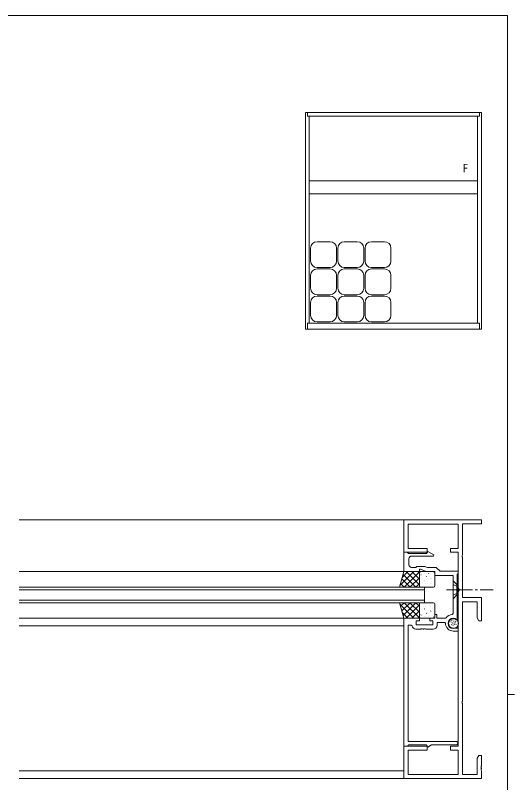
# Model space of a CAD drawing. Units: millimetres on the paper. Extents: x -397 to 397, y -282 to 282.
# Drawn here: x 186.1 to 378.9, y -17.3 to 279.3 of the extents above; entities that cross this region are included whole.
import ezdxf
from ezdxf.enums import TextEntityAlignment as Align

# ---------------------------------------------------------------- set-up
doc = ezdxf.new("R2010")
doc.units = ezdxf.units.MM
doc.linetypes.add('USER2', pattern=[13, 10, -1, 1, -1])
doc.linetypes.add('USER3', pattern=[4, 3, -1])
for name, color, linetype, lineweight in [('0-1_YKK_ZWAK', 7, 'Continuous', 18), ('0-3_YKK_11', 7, 'Continuous', 18), ('0-4_YKK_12', 2, 'Continuous', 18), ('0-5_YKK_A1', 4, 'Continuous', 18), ('0-6_YKK_13', 4, 'Continuous', 18)]:
    doc.layers.add(name, color=color, linetype=linetype, lineweight=lineweight)
doc.styles.add('ＭＳ ゴシック', font='')
doc.styles.get('ＭＳ ゴシック').set_extended_font_data('MS Gothic')

msp = doc.modelspace()

# ---------------------------------------------------------------- linework, layer by layer
at = {"layer": '0-1_YKK_ZWAK'}
for p, q in [((376.092, 279.3), (-393.908, 279.3)), ((376.092, 279.3), (376.092, -245.7)), ((376.092, 16.8), (378.892, 16.8))]:
    msp.add_line(p, q, dxfattribs=at)
at = {"layer": '0-3_YKK_11'}
for p, q in [((336.092, 84.3), (336.092, 71.8)), ((366.092, 84.3), (336.092, 84.3)), ((366.092, 82.8), (366.092, 84.3)), ((337.722, 82.67), (357.092, 82.67)), ((337.722, 73.3), (337.722, 82.67)), ((357.092, 82.67), (357.092, 73.3)), ((358.722, 82.8), (366.092, 82.8)), ((358.722, 70.758), (358.722, 82.8)), ((336.092, 71.8), (345.092, 71.8)), ((336.092, 71.8), (336.092, 64.3)), ((337.422, 71.8), (336.092, 71.8)), ((337.722, 71.5), (337.422, 71.8)), ((345.092, 73.3), (337.722, 73.3)), ((337.922, 71.3), (337.722, 71.5)), ((344.892, 71.3), (337.922, 71.3)), ((345.359, 72.11), (344.892, 71.3)), ((345.092, 71.8), (345.092, 73.3)), ((347.715, 70.75), (345.359, 72.11)), ((354.092, 73.3), (354.092, 71.8)), ((357.092, 73.3), (354.092, 73.3)), ((354.092, 71.8), (357.092, 71.8)), ((357.092, 71.8), (357.092, -3.2)), ((338.092, 66.93), (338.092, 69.3)), ((339.092, 70.3), (347.594, 70.3)), ((347.594, 70.3), (347.715, 70.75)), ((358.602, 70.575), (358.722, 70.758)), ((358.602, 70.025), (358.602, 70.575)), ((358.722, 69.842), (358.602, 70.025)), ((358.722, 54.3), (358.722, 69.842)), ((340.722, 65.93), (339.092, 65.93)), ((341.092, 66.3), (340.722, 65.93)), ((344.304, 66.3), (341.092, 66.3)), ((342.092, 65.3), (342.592, 65.3)), ((342.092, 64.3), (342.092, 65.3)), ((342.592, 65.3), (344.736, 64.3)), ((345.098, 65.93), (344.304, 66.3)), ((348.592, 65.93), (345.098, 65.93)), ((350.092, 64.43), (348.592, 65.93)), ((336.092, 64.3), (342.092, 64.3)), ((344.736, 64.3), (348.092, 64.3)), ((348.092, 64.3), (348.092, 62.8)), ((348.092, 62.8), (355.092, 62.8)), ((357.092, 64.43), (350.092, 64.43)), ((355.092, 62.8), (355.092, 57.758)), ((356.722, 63.176), (356.907, 63.453)), ((356.722, 45.8), (356.722, 63.176)), ((356.907, 63.453), (357.092, 63.73)), ((357.092, 63.73), (357.092, 64.43)), ((355.092, 57.758), (355.212, 57.575)), ((355.212, 57.025), (355.092, 56.842)), ((355.092, 56.842), (355.092, 48.079)), ((355.212, 57.575), (355.212, 57.025)), ((366.092, 54.3), (358.722, 54.3)), ((366.092, 45.3), (366.092, 54.3)), ((358.722, 52.67), (364.462, 52.67)), ((358.722, 14.258), (358.722, 52.67)), ((364.462, 52.67), (364.462, 46.391)), ((348.092, 47.8), (348.092, 46.3)), ((348.892, 47.8), (348.092, 47.8)), ((348.892, 46.3), (348.892, 47.8)), ((355.092, 48.079), (354.823, 47.781)), ((342.092, 46.3), (336.092, 46.3)), ((336.092, 46.3), (336.092, -3.2)), ((340.892, 45.3), (342.092, 45.3)), ((340.892, 43.7), (340.892, 45.3)), ((342.092, 45.3), (342.092, 46.3)), ((346.092, 46.3), (346.092, 45.3)), ((348.092, 46.3), (346.092, 46.3)), ((346.092, 45.3), (347.292, 45.3)), ((347.292, 45.3), (347.292, 43.7)), ((352.167, 46.3), (348.892, 46.3)), ((348.922, 44.67), (351.893, 44.67)), ((348.922, 43.57), (348.922, 44.67)), ((351.893, 44.67), (352.192, 44.364)), ((352.406, 46.419), (352.167, 46.3)), ((355.192, 46.1), (355.483, 46.1)), ((356.19, 45.807), (356.351, 45.646)), ((356.351, 45.646), (356.722, 45.8)), ((364.462, 46.391), (365.092, 45.3)), ((365.092, 45.3), (366.092, 45.3)), ((337.722, 43.6), (338.982, 43.6)), ((337.722, -1.3), (337.722, 43.6)), ((338.982, 43.6), (339.279, 43.345)), ((340.762, 42.07), (342.634, 42.07)), ((347.292, 43.7), (340.892, 43.7)), ((342.634, 42.07), (342.817, 42.19)), ((342.817, 42.19), (343.367, 42.19)), ((343.367, 42.19), (343.55, 42.07)), ((343.55, 42.07), (343.634, 42.07)), ((343.634, 42.07), (343.817, 42.19)), ((343.817, 42.19), (344.367, 42.19)), ((344.367, 42.19), (344.55, 42.07)), ((344.55, 42.07), (347.422, 42.07)), ((357.092, 42.5), (355.192, 42.5)), ((357.092, 41.3), (357.092, 42.5)), ((355.192, 41.3), (357.092, 41.3)), ((358.602, 14.075), (358.722, 14.258)), ((358.602, 13.525), (358.602, 14.075)), ((358.722, 13.342), (358.602, 13.525)), ((358.722, -14.07), (358.722, 13.342)), ((337.422, -3.2), (337.722, -2.9)), ((356.192, -1.3), (337.722, -1.3)), ((337.722, -2.9), (337.922, -2.7)), ((337.922, -2.7), (344.892, -2.7)), ((344.892, -2.7), (345.359, -3.51)), ((345.359, -3.51), (346.762, -2.7)), ((346.762, -2.7), (356.192, -2.7)), ((336.092, -3.2), (336.092, -15.7)), ((345.092, -3.2), (336.092, -3.2)), ((336.092, -3.2), (337.422, -3.2)), ((337.722, -4.7), (345.092, -4.7)), ((337.722, -14.07), (337.722, -4.7)), ((345.092, -4.7), (345.092, -3.2)), ((354.092, -3.2), (354.092, -4.7)), ((357.092, -3.2), (354.092, -3.2)), ((354.092, -4.7), (357.092, -4.7)), ((357.092, -4.7), (357.092, -14.07)), ((365.092, -6.7), (364.462, -7.791)), ((364.462, -7.791), (364.462, -14.07)), ((366.092, -6.7), (365.092, -6.7)), ((366.092, -10.742), (366.092, -6.7)), ((365.972, -10.925), (366.092, -10.742)), ((365.972, -11.475), (365.972, -10.925)), ((366.092, -11.658), (365.972, -11.475)), ((365.972, -11.925), (366.092, -11.742)), ((366.092, -11.742), (366.092, -11.658)), ((357.092, -14.07), (337.722, -14.07)), ((364.462, -14.07), (358.722, -14.07)), ((365.972, -12.475), (365.972, -11.925)), ((366.092, -12.658), (365.972, -12.475)), ((366.092, -15.7), (366.092, -12.658)), ((336.092, -15.7), (366.092, -15.7))]:
    msp.add_line(p, q, dxfattribs=at)
for centre, radius, start, end in [((339.092, 69.3), 1, 90.00001, 179.99999), ((339.092, 66.93), 1, 180.00001, 269.99999), ((355.192, 44.3), 3.5, 96.04233, 142.7522), ((355.192, 44.3), 1.8, 89.99999, 270.00001), ((355.483, 45.1), 1, 45.00003, 90.00002), ((340.762, 43.57), 1.5, 188.62693, 270), ((347.422, 43.57), 1.5, 270.00001, 359.99999), ((355.192, 44.3), 3, 178.78455, 270), ((356.192, -2), 0.7, 269.99999, 90.00001)]:
    msp.add_arc(centre, radius, start, end, dxfattribs=at)
at = {"layer": '0-4_YKK_12'}
for p, q in [((187.592, 84.3), (336.392, 84.3)), ((187.592, 64.3), (336.092, 64.3)), ((187.592, 58.3), (344.092, 58.3)), ((344.092, 57.3), (187.592, 57.3)), ((344.092, 58.3), (344.092, 52.3)), ((187.592, 53.3), (344.092, 53.3)), ((344.092, 52.3), (187.592, 52.3)), ((187.592, 46.3), (336.092, 46.3)), ((187.592, 43.3), (336.092, 43.3)), ((336.092, -12.7), (187.592, -12.7)), ((336.392, -15.7), (187.592, -15.7))]:
    msp.add_line(p, q, dxfattribs=at)
at = {"layer": '0-5_YKK_A1'}
for p, q in [((298.842, 240.3), (298.842, 241.8)), ((365.342, 240.3), (298.842, 240.3)), ((299.592, 160.3), (299.592, 240.3)), ((364.592, 160.3), (364.592, 240.3)), ((365.342, 241.8), (365.342, 240.3)), ((366.092, 241.8), (366.092, 158.05)), ((364.592, 215.3), (299.592, 215.3)), ((364.592, 210.3), (299.592, 210.3)), ((307.617, 191.825), (302.617, 191.825)), ((318.117, 191.825), (313.117, 191.825)), ((328.617, 191.825), (323.617, 191.825)), ((300.117, 189.325), (300.117, 184.325)), ((310.117, 184.325), (310.117, 189.325)), ((310.617, 189.325), (310.617, 184.325)), ((320.617, 184.325), (320.617, 189.325)), ((321.117, 189.325), (321.117, 184.325)), ((331.117, 184.325), (331.117, 189.325)), ((302.617, 181.825), (307.617, 181.825)), ((307.617, 181.325), (302.617, 181.325)), ((313.117, 181.825), (318.117, 181.825)), ((318.117, 181.325), (313.117, 181.325)), ((323.617, 181.825), (328.617, 181.825)), ((328.617, 181.325), (323.617, 181.325)), ((300.117, 178.825), (300.117, 173.825)), ((310.117, 173.825), (310.117, 178.825)), ((310.617, 178.825), (310.617, 173.825)), ((320.617, 173.825), (320.617, 178.825)), ((321.117, 178.825), (321.117, 173.825)), ((331.117, 173.825), (331.117, 178.825)), ((302.617, 171.325), (307.617, 171.325)), ((307.617, 170.825), (302.617, 170.825)), ((313.117, 171.325), (318.117, 171.325)), ((318.117, 170.825), (313.117, 170.825)), ((323.617, 171.325), (328.617, 171.325)), ((328.617, 170.825), (323.617, 170.825)), ((300.117, 168.325), (300.117, 163.325)), ((310.117, 163.325), (310.117, 168.325)), ((310.617, 168.325), (310.617, 163.325)), ((320.617, 163.325), (320.617, 168.325)), ((321.117, 168.325), (321.117, 163.325)), ((331.117, 163.325), (331.117, 168.325)), ((298.842, 160.3), (298.842, 158.05)), ((365.342, 160.3), (298.842, 160.3)), ((302.617, 160.825), (307.617, 160.825)), ((313.117, 160.825), (318.117, 160.825)), ((323.617, 160.825), (328.617, 160.825)), ((365.342, 160.3), (365.342, 158.05)), ((366.092, 158.05), (298.092, 158.05))]:
    msp.add_line(p, q, dxfattribs=at)
msp.add_lwpolyline([(366.092, 241.8), (298.092, 241.8), (298.092, 158.05)], dxfattribs=at)
for centre, start, end in [((302.617, 189.325), 90, 180), ((307.617, 189.325), 0, 90), ((313.117, 189.325), 90, 180), ((318.117, 189.325), 0, 90), ((323.617, 189.325), 90, 180), ((328.617, 189.325), 0, 90), ((302.617, 184.325), 180, 270), ((307.617, 184.325), 270, 0), ((313.117, 184.325), 180, 270), ((318.117, 184.325), 270, 0), ((323.617, 184.325), 180, 270), ((328.617, 184.325), 270, 0), ((302.617, 178.825), 90, 180), ((307.617, 178.825), 0, 90), ((313.117, 178.825), 90, 180), ((318.117, 178.825), 0, 90), ((323.617, 178.825), 90, 180), ((328.617, 178.825), 0, 90), ((302.617, 173.825), 180, 270), ((307.617, 173.825), 270, 0), ((313.117, 173.825), 180, 270), ((318.117, 173.825), 270, 0), ((323.617, 173.825), 180, 270), ((328.617, 173.825), 270, 0), ((302.617, 168.325), 90, 180), ((307.617, 168.325), 0, 90), ((313.117, 168.325), 90, 180), ((318.117, 168.325), 0, 90), ((323.617, 168.325), 90, 180), ((328.617, 168.325), 0, 90), ((302.617, 163.325), 180, 270), ((307.617, 163.325), 270, 0), ((313.117, 163.325), 180, 270), ((318.117, 163.325), 270, 0), ((323.617, 163.325), 180, 270), ((328.617, 163.325), 270, 0)]:
    msp.add_arc(centre, 2.5, start, end, dxfattribs=at)
at = {"layer": '0-6_YKK_13'}
for p, q in [((334.485, 58.3), (336.092, 64.3)), ((339.955, 64.3), (334.678, 59.023)), ((337.71, 64.3), (335.5, 62.09)), ((335.805, 63.228), (340.732, 58.3)), ((336.092, 64.3), (342.092, 64.3)), ((342.092, 64.192), (336.2, 58.3)), ((336.977, 64.3), (342.092, 59.186)), ((339.222, 64.3), (342.092, 61.431)), ((341.467, 64.3), (342.092, 63.676)), ((342.092, 64.3), (342.092, 58.3)), ((342.092, 64.202), (342.092, 59.2)), ((347.592, 64.3), (342.592, 64.3)), ((342.712, 63.066), (342.736, 63.022)), ((344.169, 63.493), (344.177, 63.486)), ((344.904, 62.423), (344.928, 62.379)), ((345.583, 63.664), (345.672, 63.618)), ((347.528, 63.856), (347.552, 63.812)), ((348.092, 58.8), (348.092, 63.8)), ((334.856, 59.687), (336.242, 58.3)), ((335.33, 61.457), (338.487, 58.3)), ((342.092, 61.947), (338.445, 58.3)), ((342.092, 59.702), (340.691, 58.3)), ((342.187, 61.673), (342.194, 61.667)), ((342.28, 60.989), (342.304, 60.945)), ((344.059, 60.775), (344.147, 60.728)), ((344.17, 60.398), (344.194, 60.354)), ((344.354, 59.732), (344.362, 59.725)), ((346.362, 59.755), (346.385, 59.711)), ((346.374, 61.518), (346.382, 61.511)), ((346.794, 61.831), (346.818, 61.788)), ((355.092, 60.8), (355.092, 53.8)), ((355.092, 60.8), (356.592, 59.3)), ((342.092, 58.3), (334.485, 58.3)), ((342.592, 58.3), (347.592, 58.3)), ((356.592, 55.3), (356.592, 59.3)), ((355.092, 53.8), (356.592, 55.3)), ((342.092, 52.3), (334.485, 52.3)), ((334.485, 52.3), (336.092, 46.3)), ((339.955, 46.3), (334.678, 51.577)), ((334.856, 50.914), (336.242, 52.3)), ((335.33, 49.143), (338.487, 52.3)), ((335.805, 47.373), (340.732, 52.3)), ((342.092, 46.409), (336.2, 52.3)), ((336.977, 46.3), (342.092, 51.415)), ((342.092, 48.654), (338.445, 52.3)), ((342.092, 50.899), (340.691, 52.3)), ((342.092, 46.3), (342.092, 52.3)), ((342.092, 46.399), (342.092, 51.4)), ((342.592, 52.3), (347.592, 52.3)), ((344.354, 50.869), (344.362, 50.876)), ((346.362, 50.846), (346.385, 50.89)), ((348.092, 51.8), (348.092, 46.8)), ((337.71, 46.3), (335.5, 48.511)), ((339.222, 46.3), (342.092, 49.17)), ((342.187, 48.927), (342.194, 48.934)), ((342.28, 49.611), (342.304, 49.655)), ((342.712, 47.535), (342.736, 47.579)), ((344.059, 49.826), (344.147, 49.873)), ((344.17, 50.203), (344.194, 50.247)), ((344.904, 48.178), (344.928, 48.222)), ((346.374, 49.083), (346.382, 49.09)), ((346.794, 48.769), (346.818, 48.813)), ((336.092, 46.3), (342.092, 46.3)), ((341.467, 46.3), (342.092, 46.925)), ((347.592, 46.3), (342.592, 46.3)), ((344.169, 47.108), (344.177, 47.115)), ((345.583, 46.936), (345.672, 46.983)), ((347.528, 46.744), (347.552, 46.788)), ((354.309, 44.753), (354.387, 44.937)), ((354.566, 45.243), (354.645, 45.427)), ((354.905, 44.45), (354.983, 44.634)), ((355.392, 45.068), (355.47, 45.252)), ((355.832, 44.456), (355.91, 44.64)), ((356.114, 44.886), (356.192, 45.07)), ((354.505, 43.745), (354.584, 43.929)), ((355.108, 43.339), (355.186, 43.523)), ((355.109, 43.989), (355.187, 44.173)), ((355.641, 43.888), (355.719, 44.072)), ((356.182, 43.808), (356.26, 43.992))]:
    msp.add_line(p, q, dxfattribs=at)
at = {"layer": '0-6_YKK_13', "linetype": 'USER3'}
for p, q in [((355.092, 59.35), (356.947, 58.445)), ((356.947, 58.445), (357.556, 57.3)), ((356.947, 56.155), (357.556, 57.3)), ((355.092, 55.25), (356.947, 56.155))]:
    msp.add_line(p, q, dxfattribs=at)
at = {"layer": '0-6_YKK_13', "linetype": 'USER2'}
msp.add_line((352.592, 57.3), (370.592, 57.3), dxfattribs=at)
at = {"layer": '0-6_YKK_13'}
msp.add_circle((355.192, 44.3), 2, dxfattribs=at)
for centre, start, end in [((342.592, 63.8), 90, 180), ((347.592, 63.8), 0, 90), ((342.592, 58.8), 180, 270), ((347.592, 58.8), 270, 0), ((342.592, 51.8), 90, 180), ((347.592, 51.8), 0, 90), ((342.592, 46.8), 180, 270), ((347.592, 46.8), 270, 0)]:
    msp.add_arc(centre, 0.5, start, end, dxfattribs=at)

# ---------------------------------------------------------------- texts
at = {"layer": '0-5_YKK_A1', "color": 7, "style": 'ＭＳ ゴシック'}
msp.add_text('F', height=3.299, dxfattribs=at).set_placement((358.725, 217.608), align=Align.BOTTOM_LEFT)
msp.add_text('F', height=3.299, dxfattribs=at).set_placement((358.725, 217.608), align=Align.BOTTOM_LEFT)
msp.add_text('F', height=3.299, dxfattribs=at).set_placement((358.725, 217.608), align=Align.BOTTOM_LEFT)

doc.saveas('drawing.dxf')
